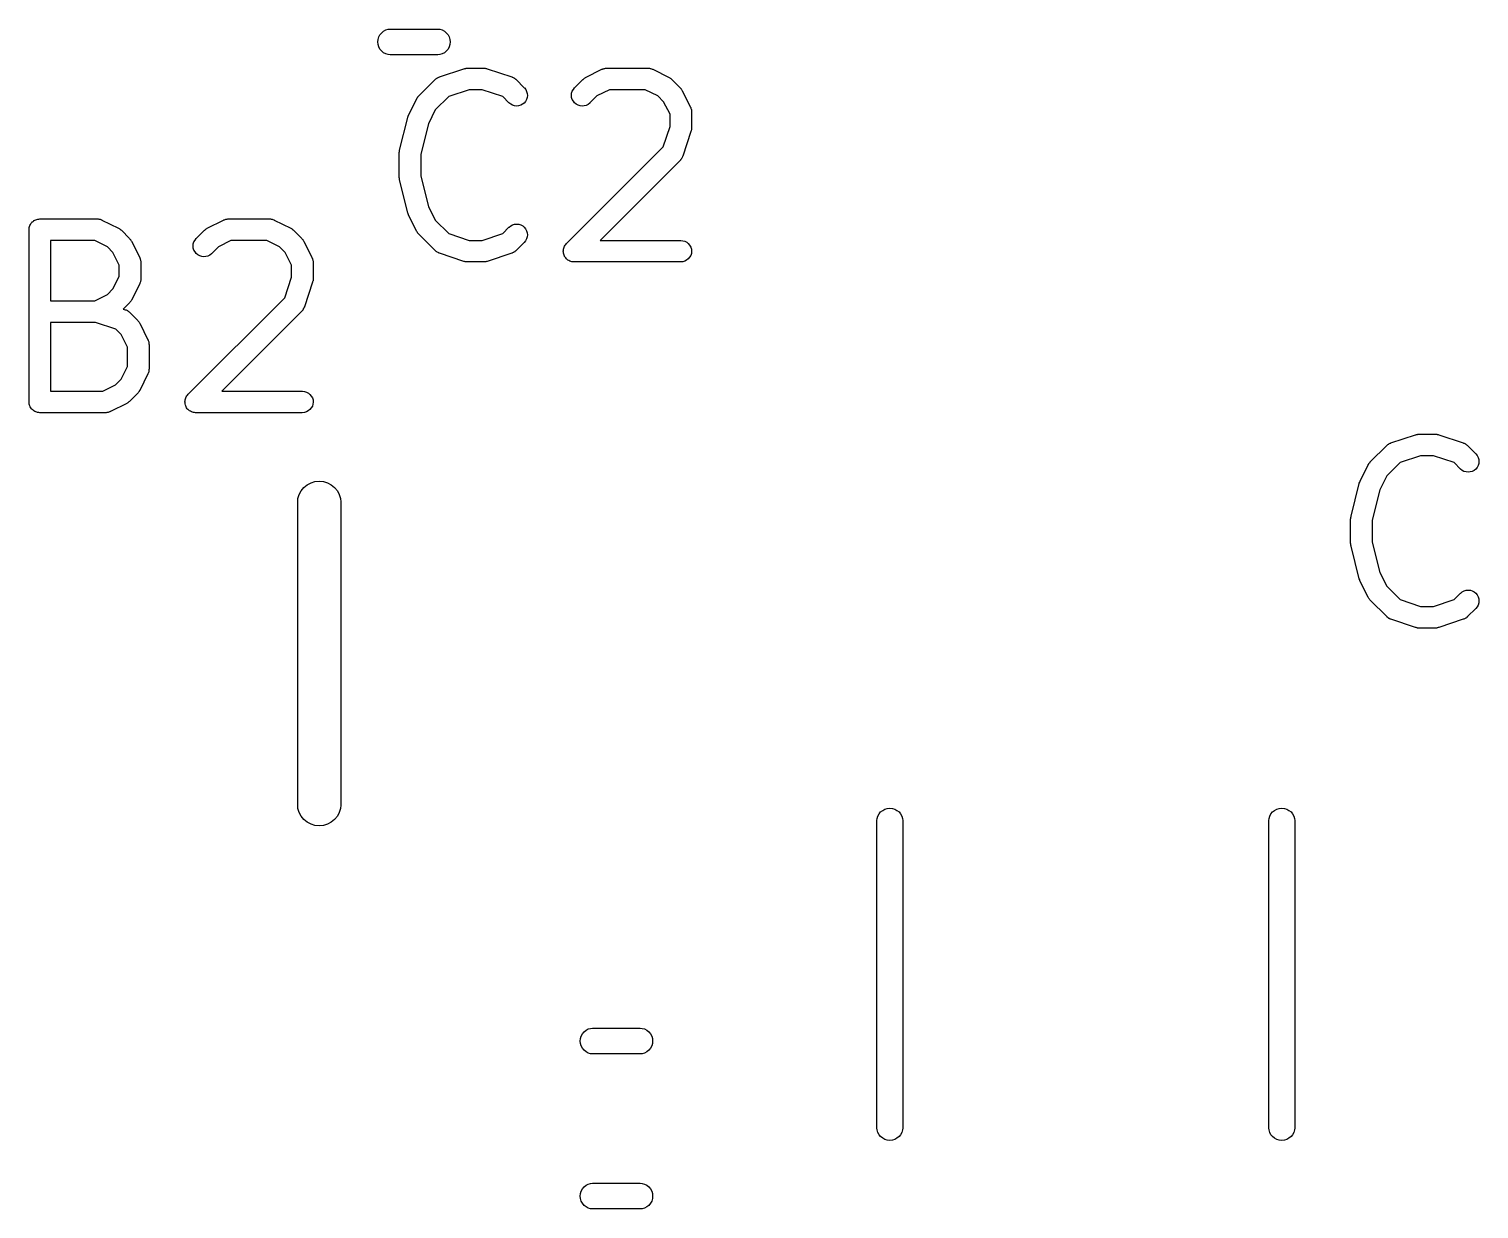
# Model space of a CAD drawing. Extents: x 160.5 to 231.1, y -123.8 to -81.5.
# Drawn here: x 204 to 210.74, y -102.81 to -97.33 of the extents above; entities that cross this region are included whole.
import ezdxf

# ---------------------------------------------------------------- set-up
doc = ezdxf.new("R2010")
doc.units = 0
doc.layers.add('BLACK', color=7, linetype='CONTINUOUS')

msp = doc.modelspace()

# ---------------------------------------------------------------- linework, layer by layer
at = {"layer": 'BLACK', "linetype": 'CONTINUOUS'}
for p, q in [((205.623, -97.3782), (205.626, -97.3669)), ((205.626, -97.3669), (205.632, -97.3565)), ((205.632, -97.3565), (205.64, -97.3474)), ((205.64, -97.3474), (205.649, -97.3399)), ((205.649, -97.3399), (205.659, -97.3343)), ((205.659, -97.3343), (205.67, -97.3309)), ((205.67, -97.3309), (205.679, -97.33)), ((205.679, -97.33), (205.901, -97.33)), ((205.901, -97.33), (205.91, -97.3309)), ((205.91, -97.3309), (205.921, -97.3343)), ((205.921, -97.3343), (205.931, -97.3399)), ((205.931, -97.3399), (205.94, -97.3474)), ((205.94, -97.3474), (205.948, -97.3565)), ((205.948, -97.3565), (205.954, -97.3669)), ((205.954, -97.3669), (205.957, -97.3782)), ((205.622, -97.39), (205.623, -97.3782)), ((205.623, -97.4018), (205.622, -97.39)), ((205.626, -97.4131), (205.623, -97.4018)), ((205.632, -97.4235), (205.626, -97.4131)), ((205.64, -97.4326), (205.632, -97.4235)), ((205.649, -97.4401), (205.64, -97.4326)), ((205.659, -97.4457), (205.649, -97.4401)), ((205.931, -97.4401), (205.921, -97.4457)), ((205.94, -97.4326), (205.931, -97.4401)), ((205.948, -97.4235), (205.94, -97.4326)), ((205.954, -97.4131), (205.948, -97.4235)), ((205.957, -97.4018), (205.954, -97.4131)), ((205.957, -97.3782), (205.958, -97.39)), ((205.958, -97.39), (205.957, -97.4018)), ((205.67, -97.4491), (205.659, -97.4457)), ((205.679, -97.45), (205.67, -97.4491)), ((205.901, -97.45), (205.679, -97.45)), ((205.91, -97.4491), (205.901, -97.45)), ((205.921, -97.4457), (205.91, -97.4491)), ((205.812, -97.6408), (205.888, -97.5646)), ((205.888, -97.5646), (205.889, -97.5642)), ((205.889, -97.5642), (205.89, -97.5632)), ((205.89, -97.5632), (205.891, -97.5622)), ((205.891, -97.5622), (205.894, -97.5602)), ((205.894, -97.5602), (205.897, -97.5581)), ((205.897, -97.5581), (205.898, -97.5574)), ((205.898, -97.5574), (205.899, -97.5565)), ((205.899, -97.5565), (205.902, -97.5551)), ((205.902, -97.5551), (205.905, -97.5536)), ((205.905, -97.5536), (205.907, -97.5532)), ((205.907, -97.5532), (205.908, -97.5526)), ((205.908, -97.5526), (206.022, -97.5145)), ((206.022, -97.5145), (206.023, -97.5143)), ((206.023, -97.5143), (206.026, -97.5137)), ((206.026, -97.5137), (206.028, -97.5129)), ((206.028, -97.5129), (206.03, -97.5127)), ((206.03, -97.5127), (206.032, -97.5122)), ((206.032, -97.5122), (206.035, -97.5122)), ((206.035, -97.5122), (206.038, -97.5119)), ((206.038, -97.5119), (206.114, -97.5119)), ((206.114, -97.5119), (206.115, -97.5119)), ((206.115, -97.5119), (206.118, -97.5122)), ((206.118, -97.5122), (206.121, -97.5123)), ((206.121, -97.5123), (206.123, -97.5128)), ((206.123, -97.5128), (206.125, -97.513)), ((206.125, -97.513), (206.127, -97.5138)), ((206.127, -97.5138), (206.13, -97.5145)), ((206.13, -97.5145), (206.244, -97.5526)), ((206.244, -97.5526), (206.245, -97.5528)), ((206.245, -97.5528), (206.246, -97.5534)), ((206.246, -97.5534), (206.248, -97.5538)), ((206.248, -97.5538), (206.251, -97.5555)), ((206.251, -97.5555), (206.254, -97.5569)), ((206.254, -97.5569), (206.255, -97.5578)), ((206.255, -97.5578), (206.256, -97.5584)), ((206.256, -97.5584), (206.259, -97.5606)), ((206.259, -97.5606), (206.262, -97.5626)), ((206.262, -97.5626), (206.263, -97.5637)), ((206.263, -97.5637), (206.264, -97.5646)), ((206.264, -97.5646), (206.302, -97.6027)), ((206.536, -97.6027), (206.574, -97.5646)), ((206.574, -97.5646), (206.575, -97.5642)), ((206.575, -97.5642), (206.577, -97.5624)), ((206.577, -97.5624), (206.579, -97.5605)), ((206.579, -97.5605), (206.581, -97.5594)), ((206.581, -97.5594), (206.582, -97.5581)), ((206.582, -97.5581), (206.585, -97.5568)), ((206.585, -97.5568), (206.587, -97.5553)), ((206.587, -97.5553), (206.663, -97.5172)), ((206.663, -97.5172), (206.664, -97.5169)), ((206.664, -97.5169), (206.665, -97.5164)), ((206.665, -97.5164), (206.667, -97.5157)), ((206.667, -97.5157), (206.67, -97.5147)), ((206.67, -97.5147), (206.673, -97.5135)), ((206.673, -97.5135), (206.675, -97.5133)), ((206.675, -97.5133), (206.676, -97.5129)), ((206.676, -97.5129), (206.679, -97.5125)), ((206.679, -97.5125), (206.683, -97.512)), ((206.683, -97.512), (206.684, -97.512)), ((206.684, -97.512), (206.686, -97.5119)), ((206.686, -97.5119), (206.876, -97.5119)), ((206.876, -97.5119), (206.877, -97.5119)), ((206.877, -97.5119), (206.878, -97.5121)), ((206.878, -97.5121), (206.88, -97.512)), ((206.88, -97.512), (206.883, -97.5126)), ((206.883, -97.5126), (206.887, -97.513)), ((206.887, -97.513), (206.888, -97.5134)), ((206.888, -97.5134), (206.889, -97.5137)), ((206.889, -97.5137), (206.893, -97.5149)), ((206.893, -97.5149), (206.896, -97.5159)), ((206.896, -97.5159), (206.897, -97.5167)), ((206.897, -97.5167), (206.899, -97.5172)), ((206.899, -97.5172), (206.975, -97.5553)), ((206.975, -97.5553), (206.975, -97.5556)), ((206.975, -97.5556), (206.978, -97.5571)), ((206.978, -97.5571), (206.98, -97.5584)), ((206.98, -97.5584), (206.982, -97.5598)), ((206.982, -97.5598), (206.984, -97.5609)), ((206.984, -97.5609), (206.986, -97.5629)), ((206.986, -97.5629), (206.988, -97.5646)), ((206.988, -97.5646), (207.026, -97.6027)), ((205.81, -97.643), (205.812, -97.6408)), ((206.046, -97.6119), (205.951, -97.6437)), ((206.106, -97.6119), (206.046, -97.6119)), ((206.202, -97.6437), (206.106, -97.6119)), ((206.302, -97.6027), (206.303, -97.6032)), ((206.303, -97.6032), (206.309, -97.6109)), ((206.309, -97.6109), (206.313, -97.6195)), ((206.313, -97.6195), (206.316, -97.6289)), ((206.316, -97.6289), (206.317, -97.6386)), ((206.317, -97.6386), (206.316, -97.6483)), ((206.521, -97.6379), (206.522, -97.6282)), ((206.522, -97.6476), (206.521, -97.6379)), ((206.522, -97.6282), (206.525, -97.6189)), ((206.525, -97.6189), (206.53, -97.6103)), ((206.53, -97.6103), (206.536, -97.6027)), ((206.639, -97.6411), (206.607, -97.6735)), ((206.698, -97.6119), (206.639, -97.6411)), ((206.864, -97.6119), (206.698, -97.6119)), ((206.923, -97.6411), (206.864, -97.6119)), ((206.949, -97.6677), (206.923, -97.6411)), ((207.026, -97.6027), (207.026, -97.6032)), ((207.026, -97.6032), (207.028, -97.6054)), ((207.028, -97.6054), (207.03, -97.6075)), ((207.03, -97.6075), (207.031, -97.6092)), ((207.031, -97.6092), (207.032, -97.6109)), ((207.032, -97.6109), (207.034, -97.6134)), ((207.034, -97.6134), (207.035, -97.6157)), ((207.035, -97.6157), (207.073, -97.6919)), ((205.765, -97.73), (205.803, -97.6538)), ((205.803, -97.6532), (205.805, -97.6509)), ((205.803, -97.6538), (205.803, -97.6532)), ((205.805, -97.6509), (205.806, -97.6484)), ((205.806, -97.6484), (205.807, -97.6468)), ((205.807, -97.6468), (205.809, -97.645)), ((205.809, -97.645), (205.81, -97.643)), ((205.889, -97.7058), (205.857, -97.7698)), ((205.951, -97.6437), (205.889, -97.7058)), ((206.231, -97.6735), (206.202, -97.6437)), ((206.239, -97.6796), (206.231, -97.6735)), ((206.247, -97.6843), (206.239, -97.6796)), ((206.257, -97.6871), (206.247, -97.6843)), ((206.266, -97.6881), (206.257, -97.6871)), ((206.276, -97.6872), (206.266, -97.6881)), ((206.286, -97.6844), (206.276, -97.6872)), ((206.294, -97.6798), (206.286, -97.6844)), ((206.302, -97.6737), (206.294, -97.6798)), ((206.308, -97.6662), (206.302, -97.6737)), ((206.313, -97.6576), (206.308, -97.6662)), ((206.316, -97.6483), (206.313, -97.6576)), ((206.525, -97.657), (206.522, -97.6476)), ((206.53, -97.6656), (206.525, -97.657)), ((206.536, -97.6732), (206.53, -97.6656)), ((206.543, -97.6794), (206.536, -97.6732)), ((206.552, -97.6841), (206.543, -97.6794)), ((206.561, -97.687), (206.552, -97.6841)), ((206.571, -97.6881), (206.561, -97.687)), ((206.581, -97.6872), (206.571, -97.6881)), ((206.59, -97.6845), (206.581, -97.6872)), ((206.599, -97.68), (206.59, -97.6845)), ((206.606, -97.6739), (206.599, -97.68)), ((206.607, -97.6735), (206.606, -97.6739)), ((206.979, -97.7261), (206.949, -97.6677)), ((207.073, -97.6919), (207.074, -97.6926)), ((207.074, -97.6926), (207.074, -97.6939)), ((207.074, -97.6939), (207.075, -97.6952)), ((207.075, -97.6952), (207.076, -97.6985)), ((207.076, -97.6985), (207.077, -97.7017)), ((207.077, -97.7017), (207.077, -97.7032)), ((207.077, -97.7032), (207.078, -97.7046)), ((207.078, -97.7046), (207.078, -97.708)), ((207.078, -97.708), (207.078, -97.7113)), ((205.723, -97.8926), (205.761, -97.7403)), ((205.761, -97.7391), (205.763, -97.7348)), ((205.761, -97.7394), (205.761, -97.7391)), ((205.761, -97.7396), (205.761, -97.7394)), ((205.761, -97.7403), (205.761, -97.7396)), ((205.763, -97.7348), (205.765, -97.7304)), ((205.765, -97.7302), (205.765, -97.73)), ((205.765, -97.7304), (205.765, -97.7302)), ((205.857, -97.7698), (205.821, -97.9109)), ((206.979, -97.7824), (206.979, -97.7261)), ((207.078, -97.7113), (207.078, -97.7128)), ((207.078, -97.7128), (207.079, -97.7143)), ((207.079, -97.7143), (207.079, -97.7905)), ((206.947, -97.8778), (206.979, -97.7824)), ((207.076, -97.8063), (207.038, -97.9206)), ((207.077, -97.8035), (207.076, -97.8063)), ((207.078, -97.7988), (207.077, -97.8009)), ((207.077, -97.8009), (207.077, -97.8035)), ((207.079, -97.7912), (207.078, -97.794)), ((207.078, -97.794), (207.078, -97.7968)), ((207.078, -97.7968), (207.078, -97.7988)), ((207.079, -97.7905), (207.079, -97.7912)), ((205.721, -97.9023), (205.722, -97.8983)), ((205.722, -97.9032), (205.721, -97.9023)), ((205.721, -97.9041), (205.722, -97.9032)), ((205.721, -97.9048), (205.721, -97.9041)), ((205.721, -98.019), (205.721, -97.9048)), ((205.722, -97.8983), (205.723, -97.8944)), ((205.723, -97.8935), (205.723, -97.8926)), ((205.723, -97.8944), (205.723, -97.8935)), ((205.821, -97.9109), (205.821, -98.0129)), ((206.498, -98.3264), (206.947, -97.8778)), ((207.026, -97.9401), (206.654, -98.3119)), ((207.027, -97.939), (207.026, -97.9401)), ((207.028, -97.938), (207.027, -97.939)), ((207.03, -97.9352), (207.028, -97.938)), ((207.032, -97.9326), (207.03, -97.9352)), ((207.033, -97.9313), (207.032, -97.9326)), ((207.034, -97.9301), (207.033, -97.9313)), ((207.035, -97.927), (207.034, -97.9301)), ((207.037, -97.924), (207.035, -97.927)), ((207.038, -97.9212), (207.037, -97.9226)), ((207.037, -97.9226), (207.037, -97.924)), ((207.038, -97.9206), (207.038, -97.9212)), ((205.722, -98.0199), (205.721, -98.019)), ((205.721, -98.0208), (205.722, -98.0199)), ((205.722, -98.0248), (205.721, -98.0208)), ((205.722, -98.0288), (205.722, -98.0248)), ((205.723, -98.0296), (205.722, -98.0288)), ((205.723, -98.0305), (205.723, -98.0296)), ((205.723, -98.0312), (205.723, -98.0305)), ((205.761, -98.1836), (205.723, -98.0312)), ((205.821, -98.0129), (205.857, -98.154)), ((205.857, -98.154), (205.889, -98.218)), ((204.003, -98.2515), (204.005, -98.247)), ((204.005, -98.247), (204.006, -98.2425)), ((204.006, -98.2422), (204.009, -98.2381)), ((204.006, -98.2424), (204.006, -98.2422)), ((204.006, -98.2425), (204.006, -98.2424)), ((204.009, -98.2381), (204.011, -98.2339)), ((204.011, -98.2337), (204.014, -98.2301)), ((204.011, -98.2338), (204.011, -98.2337)), ((204.011, -98.2339), (204.011, -98.2338)), ((204.014, -98.2301), (204.017, -98.2264)), ((204.017, -98.2262), (204.021, -98.2233)), ((204.017, -98.2263), (204.017, -98.2262)), ((204.017, -98.2264), (204.017, -98.2263)), ((204.021, -98.2233), (204.025, -98.2203)), ((204.025, -98.2201), (204.029, -98.2179)), ((204.025, -98.2202), (204.025, -98.2201)), ((204.025, -98.2203), (204.025, -98.2202)), ((204.029, -98.2179), (204.033, -98.2157)), ((204.033, -98.2156), (204.034, -98.2155)), ((204.033, -98.2157), (204.033, -98.2156)), ((204.034, -98.2155), (204.038, -98.2142)), ((204.038, -98.2142), (204.043, -98.2129)), ((204.043, -98.2128), (204.048, -98.2124)), ((204.043, -98.2129), (204.043, -98.2128)), ((204.043, -98.2128), (204.043, -98.2128)), ((204.048, -98.2124), (204.052, -98.2119)), ((204.052, -98.2119), (204.319, -98.2119)), ((204.319, -98.2119), (204.32, -98.2119)), ((204.32, -98.2119), (204.321, -98.2121)), ((204.321, -98.2121), (204.323, -98.212)), ((204.323, -98.212), (204.326, -98.2126)), ((204.326, -98.2126), (204.329, -98.213)), ((204.329, -98.213), (204.331, -98.2134)), ((204.331, -98.2134), (204.332, -98.2137)), ((204.332, -98.2137), (204.335, -98.2149)), ((204.335, -98.2149), (204.339, -98.2159)), ((204.339, -98.2159), (204.34, -98.2167)), ((204.34, -98.2167), (204.341, -98.2172)), ((204.341, -98.2172), (204.418, -98.2553)), ((204.83, -98.2553), (204.906, -98.2172)), ((204.906, -98.2172), (204.907, -98.2169)), ((204.907, -98.2169), (204.908, -98.2164)), ((204.908, -98.2164), (204.91, -98.2157)), ((204.91, -98.2157), (204.913, -98.2147)), ((204.913, -98.2147), (204.916, -98.2135)), ((204.916, -98.2135), (204.917, -98.2133)), ((204.917, -98.2133), (204.919, -98.2129)), ((204.919, -98.2129), (204.922, -98.2125)), ((204.922, -98.2125), (204.926, -98.212)), ((204.926, -98.212), (204.927, -98.212)), ((204.927, -98.212), (204.929, -98.2119)), ((204.929, -98.2119), (205.119, -98.2119)), ((205.119, -98.2119), (205.12, -98.2119)), ((205.12, -98.2119), (205.121, -98.2121)), ((205.121, -98.2121), (205.123, -98.212)), ((205.123, -98.212), (205.126, -98.2126)), ((205.126, -98.2126), (205.129, -98.213)), ((205.129, -98.213), (205.131, -98.2134)), ((205.131, -98.2134), (205.132, -98.2137)), ((205.132, -98.2137), (205.135, -98.2149)), ((205.135, -98.2149), (205.139, -98.2159)), ((205.139, -98.2159), (205.14, -98.2167)), ((205.14, -98.2167), (205.141, -98.2172)), ((205.141, -98.2172), (205.218, -98.2553)), ((205.761, -98.1838), (205.761, -98.1836)), ((205.761, -98.184), (205.761, -98.1838)), ((205.763, -98.1883), (205.761, -98.184)), ((205.764, -98.1927), (205.763, -98.1883)), ((205.764, -98.1929), (205.764, -98.1927)), ((205.764, -98.1932), (205.764, -98.1929)), ((205.765, -98.1938), (205.764, -98.1932)), ((205.803, -98.27), (205.765, -98.1938)), ((205.889, -98.218), (205.951, -98.2801)), ((206.232, -98.2499), (206.239, -98.2438)), ((206.239, -98.2438), (206.248, -98.2393)), ((206.248, -98.2393), (206.257, -98.2366)), ((206.257, -98.2366), (206.267, -98.2357)), ((206.267, -98.2357), (206.277, -98.2368)), ((206.277, -98.2368), (206.286, -98.2397)), ((206.286, -98.2397), (206.295, -98.2444)), ((206.295, -98.2444), (206.302, -98.2506)), ((204.002, -98.2612), (204.003, -98.2566)), ((204.002, -98.2615), (204.002, -98.2612)), ((204.002, -98.2616), (204.002, -98.2615)), ((204.002, -98.2619), (204.002, -98.2616)), ((204.002, -98.2616), (204.002, -98.2616)), ((204.002, -99.0619), (204.002, -98.2619)), ((204.003, -98.2517), (204.003, -98.2515)), ((204.003, -98.2518), (204.003, -98.2517)), ((204.003, -98.2566), (204.003, -98.2518)), ((204.102, -98.3119), (204.102, -98.5929)), ((204.307, -98.3119), (204.102, -98.3119)), ((204.366, -98.3411), (204.307, -98.3119)), ((204.418, -98.2553), (204.418, -98.2556)), ((204.418, -98.2556), (204.421, -98.2571)), ((204.421, -98.2571), (204.423, -98.2584)), ((204.423, -98.2584), (204.425, -98.2598)), ((204.425, -98.2598), (204.426, -98.2609)), ((204.426, -98.2609), (204.428, -98.2629)), ((204.428, -98.2629), (204.431, -98.2646)), ((204.431, -98.2646), (204.469, -98.3027)), ((204.469, -98.3027), (204.469, -98.3032)), ((204.469, -98.3032), (204.471, -98.3054)), ((204.471, -98.3054), (204.473, -98.3075)), ((204.473, -98.3075), (204.474, -98.3092)), ((204.474, -98.3092), (204.475, -98.3109)), ((204.475, -98.3109), (204.477, -98.3134)), ((204.477, -98.3134), (204.478, -98.3157)), ((204.478, -98.3157), (204.516, -98.3919)), ((204.768, -98.3189), (204.773, -98.3103)), ((204.773, -98.3103), (204.779, -98.3027)), ((204.779, -98.3027), (204.817, -98.2646)), ((204.817, -98.2646), (204.818, -98.2642)), ((204.818, -98.2642), (204.82, -98.2624)), ((204.82, -98.2624), (204.822, -98.2605)), ((204.822, -98.2605), (204.824, -98.2594)), ((204.824, -98.2594), (204.825, -98.2581)), ((204.825, -98.2581), (204.828, -98.2568)), ((204.828, -98.2568), (204.83, -98.2553)), ((204.94, -98.3119), (204.882, -98.3411)), ((205.107, -98.3119), (204.94, -98.3119)), ((205.166, -98.3411), (205.107, -98.3119)), ((205.218, -98.2553), (205.218, -98.2556)), ((205.218, -98.2556), (205.221, -98.2571)), ((205.221, -98.2571), (205.223, -98.2584)), ((205.223, -98.2584), (205.225, -98.2598)), ((205.225, -98.2598), (205.226, -98.2609)), ((205.226, -98.2609), (205.228, -98.2629)), ((205.228, -98.2629), (205.231, -98.2646)), ((205.231, -98.2646), (205.269, -98.3027)), ((205.269, -98.3027), (205.269, -98.3032)), ((205.269, -98.3032), (205.271, -98.3054)), ((205.271, -98.3054), (205.273, -98.3075)), ((205.273, -98.3075), (205.274, -98.3092)), ((205.274, -98.3092), (205.275, -98.3109)), ((205.275, -98.3109), (205.277, -98.3134)), ((205.277, -98.3134), (205.278, -98.3157)), ((205.278, -98.3157), (205.316, -98.3919)), ((205.804, -98.2724), (205.803, -98.27)), ((205.806, -98.2749), (205.804, -98.2724)), ((205.807, -98.2765), (205.806, -98.2749)), ((205.808, -98.2782), (205.807, -98.2765)), ((205.81, -98.2803), (205.808, -98.2782)), ((205.812, -98.2825), (205.81, -98.2803)), ((205.812, -98.283), (205.812, -98.2825)), ((205.888, -98.3592), (205.812, -98.283)), ((205.951, -98.2801), (206.046, -98.3119)), ((206.046, -98.3119), (206.106, -98.3119)), ((206.106, -98.3119), (206.202, -98.2801)), ((206.202, -98.2801), (206.231, -98.2504)), ((206.231, -98.2504), (206.232, -98.2499)), ((206.302, -98.2506), (206.308, -98.2582)), ((206.308, -98.3135), (206.302, -98.3211)), ((206.308, -98.2582), (206.313, -98.2668)), ((206.313, -98.3049), (206.308, -98.3135)), ((206.313, -98.2668), (206.316, -98.2762)), ((206.316, -98.2956), (206.313, -98.3049)), ((206.316, -98.2762), (206.317, -98.2859)), ((206.317, -98.2859), (206.316, -98.2956)), ((206.654, -98.3119), (207.029, -98.3119)), ((207.029, -98.3119), (207.029, -98.3119)), ((207.029, -98.3119), (207.039, -98.313)), ((207.039, -98.313), (207.048, -98.3159)), ((207.048, -98.3159), (207.057, -98.3206)), ((204.392, -98.3677), (204.366, -98.3411)), ((204.421, -98.4261), (204.392, -98.3677)), ((204.764, -98.3379), (204.765, -98.3282)), ((204.765, -98.3476), (204.764, -98.3379)), ((204.765, -98.3282), (204.768, -98.3189)), ((204.768, -98.357), (204.765, -98.3476)), ((204.773, -98.3656), (204.768, -98.357)), ((204.779, -98.3732), (204.773, -98.3656)), ((204.786, -98.3794), (204.779, -98.3732)), ((204.795, -98.3841), (204.786, -98.3794)), ((204.842, -98.38), (204.833, -98.3845)), ((204.849, -98.3739), (204.842, -98.38)), ((204.85, -98.3734), (204.849, -98.3739)), ((204.882, -98.3411), (204.85, -98.3734)), ((205.192, -98.3677), (205.166, -98.3411)), ((205.221, -98.4261), (205.192, -98.3677)), ((205.89, -98.3601), (205.888, -98.3592)), ((205.891, -98.3612), (205.89, -98.3601)), ((205.893, -98.3632), (205.891, -98.3612)), ((205.896, -98.3654), (205.893, -98.3632)), ((205.897, -98.3661), (205.896, -98.3654)), ((205.898, -98.3669), (205.897, -98.3661)), ((205.902, -98.3684), (205.898, -98.3669)), ((205.905, -98.37), (205.902, -98.3684)), ((205.906, -98.3704), (205.905, -98.37)), ((205.907, -98.371), (205.906, -98.3704)), ((205.908, -98.3712), (205.907, -98.371)), ((206.022, -98.4093), (205.908, -98.3712)), ((206.244, -98.3712), (206.13, -98.4093)), ((206.246, -98.3706), (206.244, -98.3712)), ((206.247, -98.3702), (206.246, -98.3706)), ((206.25, -98.3687), (206.247, -98.3702)), ((206.253, -98.3673), (206.25, -98.3687)), ((206.254, -98.3664), (206.253, -98.3673)), ((206.256, -98.3657), (206.254, -98.3664)), ((206.258, -98.3636), (206.256, -98.3657)), ((206.261, -98.3616), (206.258, -98.3636)), ((206.262, -98.3606), (206.261, -98.3616)), ((206.263, -98.3597), (206.262, -98.3606)), ((206.264, -98.3592), (206.263, -98.3597)), ((206.302, -98.3211), (206.264, -98.3592)), ((206.483, -98.3616), (206.484, -98.3568)), ((206.483, -98.3617), (206.483, -98.3616)), ((206.483, -98.3616), (206.483, -98.3616)), ((206.484, -98.3666), (206.483, -98.3617)), ((206.484, -98.3518), (206.486, -98.3473)), ((206.484, -98.3519), (206.484, -98.3518)), ((206.484, -98.352), (206.484, -98.3519)), ((206.484, -98.3568), (206.484, -98.352)), ((206.484, -98.3713), (206.484, -98.3666)), ((206.484, -98.3714), (206.484, -98.3713)), ((206.486, -98.3762), (206.484, -98.3714)), ((206.484, -98.3714), (206.484, -98.3714)), ((206.486, -98.3473), (206.487, -98.3427)), ((206.487, -98.3806), (206.486, -98.3762)), ((206.487, -98.3425), (206.489, -98.3384)), ((206.487, -98.3426), (206.487, -98.3425)), ((206.487, -98.3427), (206.487, -98.3426)), ((206.487, -98.3807), (206.487, -98.3806)), ((206.487, -98.3808), (206.487, -98.3807)), ((206.489, -98.3852), (206.487, -98.3808)), ((206.489, -98.3384), (206.492, -98.3341)), ((206.492, -98.3339), (206.495, -98.3302)), ((206.492, -98.334), (206.492, -98.3339)), ((206.492, -98.3341), (206.492, -98.334)), ((206.495, -98.3302), (206.498, -98.3265)), ((206.498, -98.3265), (206.498, -98.3264)), ((206.498, -98.3264), (206.498, -98.3264)), ((206.498, -98.3264), (206.498, -98.3264)), ((207.057, -98.3206), (207.064, -98.3269)), ((207.064, -98.3269), (207.07, -98.3345)), ((207.07, -98.3345), (207.075, -98.3432)), ((207.075, -98.3813), (207.07, -98.3899)), ((207.075, -98.3432), (207.078, -98.3525)), ((207.078, -98.372), (207.075, -98.3813)), ((207.078, -98.3525), (207.079, -98.3623)), ((207.079, -98.3623), (207.078, -98.372)), ((204.421, -98.4787), (204.421, -98.4261)), ((204.516, -98.3919), (204.516, -98.3926)), ((204.516, -98.3926), (204.517, -98.3939)), ((204.517, -98.3939), (204.518, -98.3952)), ((204.518, -98.3952), (204.519, -98.3985)), ((204.519, -98.3985), (204.52, -98.4017)), ((204.52, -98.4017), (204.52, -98.4032)), ((204.52, -98.4032), (204.52, -98.4046)), ((204.52, -98.4046), (204.521, -98.408)), ((204.521, -98.408), (204.521, -98.4113)), ((204.521, -98.4113), (204.521, -98.4128)), ((204.521, -98.4128), (204.521, -98.4143)), ((204.521, -98.4143), (204.521, -98.4905)), ((204.804, -98.387), (204.795, -98.3841)), ((204.814, -98.3881), (204.804, -98.387)), ((204.823, -98.3872), (204.814, -98.3881)), ((204.833, -98.3845), (204.823, -98.3872)), ((205.221, -98.4824), (205.221, -98.4261)), ((205.316, -98.3919), (205.316, -98.3926)), ((205.316, -98.3926), (205.317, -98.3939)), ((205.317, -98.3939), (205.318, -98.3952)), ((205.318, -98.3952), (205.319, -98.3985)), ((205.319, -98.3985), (205.32, -98.4017)), ((205.32, -98.4017), (205.32, -98.4032)), ((205.32, -98.4032), (205.32, -98.4046)), ((205.32, -98.4046), (205.321, -98.408)), ((205.321, -98.408), (205.321, -98.4113)), ((205.321, -98.4113), (205.321, -98.4128)), ((205.321, -98.4128), (205.321, -98.4143)), ((205.321, -98.4143), (205.321, -98.4905)), ((206.025, -98.41), (206.022, -98.4093)), ((206.028, -98.4108), (206.025, -98.41)), ((206.03, -98.411), (206.028, -98.4108)), ((206.032, -98.4115), (206.03, -98.411)), ((206.035, -98.4116), (206.032, -98.4115)), ((206.037, -98.4119), (206.035, -98.4116)), ((206.038, -98.4119), (206.037, -98.4119)), ((206.114, -98.4119), (206.038, -98.4119)), ((206.117, -98.4116), (206.114, -98.4119)), ((206.12, -98.4116), (206.117, -98.4116)), ((206.122, -98.4112), (206.12, -98.4116)), ((206.124, -98.411), (206.122, -98.4112)), ((206.127, -98.4101), (206.124, -98.411)), ((206.129, -98.4096), (206.127, -98.4101)), ((206.13, -98.4093), (206.129, -98.4096)), ((206.491, -98.3893), (206.489, -98.3852)), ((206.492, -98.3893), (206.491, -98.3893)), ((206.492, -98.3894), (206.492, -98.3893)), ((206.495, -98.3932), (206.492, -98.3894)), ((206.498, -98.3969), (206.495, -98.3932)), ((206.498, -98.397), (206.498, -98.3969)), ((206.498, -98.3969), (206.498, -98.3969)), ((206.501, -98.4001), (206.498, -98.397)), ((206.505, -98.4032), (206.501, -98.4001)), ((206.505, -98.4033), (206.505, -98.4032)), ((206.505, -98.4032), (206.505, -98.4032)), ((206.509, -98.4055), (206.505, -98.4033)), ((206.514, -98.4079), (206.509, -98.4055)), ((206.518, -98.4093), (206.514, -98.4079)), ((206.514, -98.4079), (206.514, -98.4079)), ((206.514, -98.4079), (206.514, -98.4079)), ((206.523, -98.4108), (206.518, -98.4093)), ((206.528, -98.4114), (206.523, -98.4108)), ((206.523, -98.4108), (206.523, -98.4108)), ((206.523, -98.4108), (206.523, -98.4108)), ((206.533, -98.4119), (206.528, -98.4114)), ((207.029, -98.4119), (206.533, -98.4119)), ((206.533, -98.4119), (206.533, -98.4119)), ((206.533, -98.4119), (206.533, -98.4119)), ((206.533, -98.4119), (206.533, -98.4119)), ((206.533, -98.4119), (206.533, -98.4119)), ((207.038, -98.411), (207.029, -98.4119)), ((207.048, -98.4081), (207.038, -98.411)), ((207.056, -98.4035), (207.048, -98.4081)), ((207.064, -98.3974), (207.056, -98.4035)), ((207.07, -98.3899), (207.064, -98.3974)), ((204.392, -98.537), (204.421, -98.4787)), ((204.516, -98.5128), (204.478, -98.589)), ((204.517, -98.5115), (204.516, -98.5128)), ((204.518, -98.5069), (204.517, -98.5102)), ((204.517, -98.5102), (204.517, -98.5115)), ((204.52, -98.5037), (204.518, -98.5069)), ((204.521, -98.4975), (204.52, -98.5009)), ((204.52, -98.5009), (204.52, -98.5023)), ((204.52, -98.5023), (204.52, -98.5037)), ((204.521, -98.4905), (204.521, -98.4912)), ((204.521, -98.4912), (204.521, -98.4926)), ((204.521, -98.4926), (204.521, -98.4941)), ((204.521, -98.4941), (204.521, -98.4975)), ((205.19, -98.5778), (205.221, -98.4824)), ((205.319, -98.5063), (205.281, -98.6206)), ((205.32, -98.5009), (205.319, -98.5035)), ((205.319, -98.5035), (205.319, -98.5063)), ((205.321, -98.4988), (205.32, -98.5009)), ((205.321, -98.4905), (205.321, -98.4912)), ((205.321, -98.4912), (205.321, -98.494)), ((205.321, -98.494), (205.321, -98.4968)), ((205.321, -98.4968), (205.321, -98.4988)), ((204.307, -98.5929), (204.366, -98.5637)), ((204.366, -98.5637), (204.392, -98.537)), ((204.741, -99.0264), (205.19, -98.5778)), ((204.102, -98.5929), (204.307, -98.5929)), ((204.469, -98.602), (204.44, -98.6305)), ((204.44, -98.6305), (204.449, -98.6335)), ((204.449, -98.6335), (204.45, -98.6337)), ((204.45, -98.6337), (204.451, -98.6344)), ((204.451, -98.6344), (204.453, -98.6348)), ((204.453, -98.6348), (204.456, -98.6364)), ((204.456, -98.6364), (204.459, -98.6378)), ((204.459, -98.6378), (204.46, -98.6387)), ((204.46, -98.6387), (204.461, -98.6394)), ((204.461, -98.6394), (204.464, -98.6416)), ((204.464, -98.6416), (204.467, -98.6436)), ((204.467, -98.6436), (204.468, -98.6447)), ((204.468, -98.6447), (204.469, -98.6456)), ((204.47, -98.5998), (204.469, -98.602)), ((204.469, -98.6456), (204.507, -98.6837)), ((204.472, -98.5978), (204.47, -98.5998)), ((204.474, -98.5961), (204.472, -98.5978)), ((204.475, -98.5945), (204.474, -98.5961)), ((204.476, -98.592), (204.475, -98.5945)), ((204.478, -98.5896), (204.476, -98.592)), ((204.478, -98.589), (204.478, -98.5896)), ((205.269, -98.6401), (204.897, -99.0119)), ((205.27, -98.639), (205.269, -98.6401)), ((205.271, -98.638), (205.27, -98.639)), ((205.273, -98.6352), (205.271, -98.638)), ((205.275, -98.6326), (205.273, -98.6352)), ((205.276, -98.6313), (205.275, -98.6326)), ((205.278, -98.627), (205.276, -98.6301)), ((205.276, -98.6301), (205.276, -98.6313)), ((205.279, -98.624), (205.278, -98.627)), ((205.28, -98.6226), (205.279, -98.624)), ((205.281, -98.6212), (205.28, -98.6226)), ((205.281, -98.6206), (205.281, -98.6212)), ((204.102, -98.6929), (204.102, -99.0119)), ((204.311, -98.6929), (204.102, -98.6929)), ((204.406, -98.7247), (204.311, -98.6929)), ((204.507, -98.6837), (204.507, -98.6842)), ((204.507, -98.6842), (204.509, -98.6864)), ((204.509, -98.6864), (204.511, -98.6884)), ((204.511, -98.6884), (204.512, -98.6902)), ((204.512, -98.6902), (204.513, -98.6918)), ((204.513, -98.6918), (204.515, -98.6943)), ((204.515, -98.6943), (204.516, -98.6967)), ((204.516, -98.6967), (204.554, -98.7729)), ((204.43, -98.7487), (204.406, -98.7247)), ((204.46, -98.807), (204.43, -98.7487)), ((204.554, -98.7729), (204.555, -98.7735)), ((204.555, -98.7735), (204.555, -98.7749)), ((204.555, -98.7749), (204.556, -98.7762)), ((204.556, -98.7762), (204.557, -98.7795)), ((204.557, -98.7795), (204.558, -98.7827)), ((204.558, -98.7827), (204.558, -98.7841)), ((204.558, -98.7841), (204.559, -98.7855)), ((204.559, -98.7855), (204.559, -98.7889)), ((204.46, -98.8977), (204.46, -98.807)), ((204.559, -98.7889), (204.559, -98.7923)), ((204.559, -98.7923), (204.559, -98.7938)), ((204.559, -98.7938), (204.56, -98.7952)), ((204.56, -98.7952), (204.56, -98.9095)), ((204.43, -98.9561), (204.46, -98.8977)), ((204.559, -98.9165), (204.558, -98.9199)), ((204.558, -98.9199), (204.558, -98.9213)), ((204.558, -98.9213), (204.558, -98.9228)), ((204.56, -98.9102), (204.559, -98.9117)), ((204.559, -98.9117), (204.559, -98.9132)), ((204.559, -98.9132), (204.559, -98.9165)), ((204.56, -98.9095), (204.56, -98.9102)), ((204.345, -99.0119), (204.404, -98.9827)), ((204.404, -98.9827), (204.43, -98.9561)), ((204.554, -98.9319), (204.516, -99.0081)), ((204.555, -98.9305), (204.554, -98.9319)), ((204.557, -98.926), (204.555, -98.9292)), ((204.555, -98.9292), (204.555, -98.9305)), ((204.558, -98.9228), (204.557, -98.926)), ((204.102, -99.0119), (204.345, -99.0119)), ((204.507, -99.0211), (204.469, -99.0592)), ((204.509, -99.0189), (204.507, -99.0211)), ((204.511, -99.0169), (204.509, -99.0189)), ((204.512, -99.0151), (204.511, -99.0169)), ((204.513, -99.0135), (204.512, -99.0151)), ((204.514, -99.0111), (204.513, -99.0135)), ((204.516, -99.0087), (204.514, -99.0111)), ((204.516, -99.0081), (204.516, -99.0087)), ((204.726, -99.0616), (204.727, -99.0568)), ((204.727, -99.0519), (204.729, -99.0473)), ((204.727, -99.052), (204.727, -99.0519)), ((204.727, -99.0519), (204.727, -99.0519)), ((204.727, -99.0568), (204.727, -99.052)), ((204.729, -99.0473), (204.73, -99.0427)), ((204.73, -99.0425), (204.732, -99.0383)), ((204.73, -99.0426), (204.73, -99.0425)), ((204.73, -99.0427), (204.73, -99.0426)), ((204.732, -99.0383), (204.735, -99.0341)), ((204.735, -99.0339), (204.738, -99.0302)), ((204.735, -99.034), (204.735, -99.0339)), ((204.735, -99.0341), (204.735, -99.034)), ((204.738, -99.0302), (204.741, -99.0265)), ((204.741, -99.0265), (204.741, -99.0264)), ((204.741, -99.0264), (204.741, -99.0264)), ((204.741, -99.0264), (204.741, -99.0264)), ((204.897, -99.0119), (205.271, -99.0119)), ((205.271, -99.0119), (205.272, -99.0119)), ((205.272, -99.0119), (205.282, -99.013)), ((205.282, -99.013), (205.291, -99.0159)), ((205.291, -99.0159), (205.3, -99.0206)), ((205.3, -99.0206), (205.307, -99.0269)), ((205.307, -99.0269), (205.313, -99.0345)), ((205.313, -99.0345), (205.318, -99.0432)), ((205.318, -99.0432), (205.321, -99.0525)), ((205.321, -99.0525), (205.321, -99.0623)), ((204.003, -99.0666), (204.002, -99.0619)), ((204.003, -99.0713), (204.003, -99.0666)), ((204.003, -99.0714), (204.003, -99.0713)), ((204.003, -99.0716), (204.003, -99.0714)), ((204.005, -99.0762), (204.003, -99.0716)), ((204.006, -99.0806), (204.005, -99.0762)), ((204.006, -99.0808), (204.006, -99.0806)), ((204.006, -99.081), (204.006, -99.0808)), ((204.008, -99.0852), (204.006, -99.081)), ((204.011, -99.0893), (204.008, -99.0852)), ((204.011, -99.0894), (204.011, -99.0893)), ((204.011, -99.0896), (204.011, -99.0894)), ((204.014, -99.0933), (204.011, -99.0896)), ((204.017, -99.0969), (204.014, -99.0933)), ((204.017, -99.097), (204.017, -99.0969)), ((204.017, -99.0971), (204.017, -99.097)), ((204.021, -99.1002), (204.017, -99.0971)), ((204.024, -99.1032), (204.021, -99.1002)), ((204.024, -99.1034), (204.024, -99.1032)), ((204.024, -99.1032), (204.024, -99.1032)), ((204.029, -99.1056), (204.024, -99.1034)), ((204.033, -99.1079), (204.029, -99.1056)), ((204.033, -99.108), (204.033, -99.1079)), ((204.033, -99.1079), (204.033, -99.1079)), ((204.038, -99.1094), (204.033, -99.108)), ((204.042, -99.1108), (204.038, -99.1094)), ((204.042, -99.1109), (204.042, -99.1108)), ((204.042, -99.1108), (204.042, -99.1108)), ((204.047, -99.1114), (204.042, -99.1109)), ((204.052, -99.1119), (204.047, -99.1114)), ((204.357, -99.1119), (204.052, -99.1119)), ((204.052, -99.1119), (204.052, -99.1119)), ((204.052, -99.1119), (204.052, -99.1119)), ((204.052, -99.1119), (204.052, -99.1119)), ((204.052, -99.1119), (204.052, -99.1119)), ((204.359, -99.1118), (204.357, -99.1119)), ((204.36, -99.1118), (204.359, -99.1118)), ((204.363, -99.1113), (204.36, -99.1118)), ((204.367, -99.111), (204.363, -99.1113)), ((204.368, -99.1105), (204.367, -99.111)), ((204.37, -99.1103), (204.368, -99.1105)), ((204.373, -99.1091), (204.37, -99.1103)), ((204.376, -99.1081), (204.373, -99.1091)), ((204.377, -99.1074), (204.376, -99.1081)), ((204.379, -99.1069), (204.377, -99.1074)), ((204.38, -99.1066), (204.379, -99.1069)), ((204.456, -99.0685), (204.38, -99.1066)), ((204.458, -99.067), (204.456, -99.0685)), ((204.461, -99.0657), (204.458, -99.067)), ((204.462, -99.0644), (204.461, -99.0657)), ((204.464, -99.0633), (204.462, -99.0644)), ((204.466, -99.0614), (204.464, -99.0633)), ((204.468, -99.0597), (204.466, -99.0614)), ((204.469, -99.0592), (204.468, -99.0597)), ((204.726, -99.0617), (204.726, -99.0616)), ((204.726, -99.0616), (204.726, -99.0616)), ((204.727, -99.0666), (204.726, -99.0617)), ((204.727, -99.0713), (204.727, -99.0666)), ((204.727, -99.0714), (204.727, -99.0713)), ((204.729, -99.0762), (204.727, -99.0714)), ((204.727, -99.0714), (204.727, -99.0714)), ((204.73, -99.0806), (204.729, -99.0762)), ((204.73, -99.0807), (204.73, -99.0806)), ((204.73, -99.0808), (204.73, -99.0807)), ((204.732, -99.0852), (204.73, -99.0808)), ((204.734, -99.0893), (204.732, -99.0852)), ((204.734, -99.0894), (204.734, -99.0893)), ((204.734, -99.0893), (204.734, -99.0893)), ((204.737, -99.0932), (204.734, -99.0894)), ((204.74, -99.0969), (204.737, -99.0932)), ((204.741, -99.0969), (204.74, -99.0969)), ((204.741, -99.097), (204.741, -99.0969)), ((204.744, -99.1001), (204.741, -99.097)), ((204.748, -99.1032), (204.744, -99.1001)), ((204.748, -99.1033), (204.748, -99.1032)), ((204.748, -99.1032), (204.748, -99.1032)), ((204.752, -99.1055), (204.748, -99.1033)), ((204.756, -99.1079), (204.752, -99.1055)), ((204.757, -99.1079), (204.756, -99.1079)), ((204.761, -99.1093), (204.757, -99.1079)), ((204.757, -99.1079), (204.757, -99.1079)), ((204.766, -99.1108), (204.761, -99.1093)), ((204.771, -99.1114), (204.766, -99.1108)), ((204.766, -99.1108), (204.766, -99.1108)), ((204.766, -99.1108), (204.766, -99.1108)), ((204.775, -99.1119), (204.771, -99.1114)), ((204.776, -99.1119), (204.775, -99.1119)), ((205.271, -99.1119), (204.776, -99.1119)), ((204.776, -99.1119), (204.776, -99.1119)), ((204.776, -99.1119), (204.776, -99.1119)), ((204.776, -99.1119), (204.776, -99.1119)), ((205.281, -99.111), (205.271, -99.1119)), ((205.29, -99.1081), (205.281, -99.111)), ((205.299, -99.1035), (205.29, -99.1081)), ((205.307, -99.0974), (205.299, -99.1035)), ((205.313, -99.0899), (205.307, -99.0974)), ((205.318, -99.0813), (205.313, -99.0899)), ((205.32, -99.072), (205.318, -99.0813)), ((205.321, -99.0623), (205.32, -99.072)), ((210.313, -99.2602), (210.316, -99.2581)), ((210.316, -99.2581), (210.317, -99.2574)), ((210.317, -99.2574), (210.318, -99.2565)), ((210.318, -99.2565), (210.321, -99.2551)), ((210.321, -99.2551), (210.324, -99.2536)), ((210.324, -99.2536), (210.326, -99.2532)), ((210.326, -99.2532), (210.327, -99.2526)), ((210.327, -99.2526), (210.441, -99.2145)), ((210.441, -99.2145), (210.442, -99.2143)), ((210.442, -99.2143), (210.445, -99.2137)), ((210.445, -99.2137), (210.447, -99.2129)), ((210.447, -99.2129), (210.45, -99.2127)), ((210.45, -99.2127), (210.452, -99.2122)), ((210.452, -99.2122), (210.454, -99.2122)), ((210.454, -99.2122), (210.457, -99.2119)), ((210.457, -99.2119), (210.533, -99.2119)), ((210.533, -99.2119), (210.534, -99.2119)), ((210.534, -99.2119), (210.537, -99.2122)), ((210.537, -99.2122), (210.54, -99.2123)), ((210.54, -99.2123), (210.542, -99.2128)), ((210.542, -99.2128), (210.544, -99.213)), ((210.544, -99.213), (210.546, -99.2138)), ((210.546, -99.2138), (210.549, -99.2145)), ((210.549, -99.2145), (210.663, -99.2526)), ((210.663, -99.2526), (210.664, -99.2528)), ((210.664, -99.2528), (210.665, -99.2534)), ((210.665, -99.2534), (210.667, -99.2538)), ((210.667, -99.2538), (210.67, -99.2555)), ((210.67, -99.2555), (210.673, -99.2569)), ((210.673, -99.2569), (210.674, -99.2578)), ((210.674, -99.2578), (210.675, -99.2584)), ((210.675, -99.2584), (210.678, -99.2606)), ((210.231, -99.3408), (210.308, -99.2646)), ((210.308, -99.2642), (210.309, -99.2632)), ((210.308, -99.2646), (210.308, -99.2642)), ((210.309, -99.2632), (210.31, -99.2622)), ((210.31, -99.2622), (210.313, -99.2602)), ((210.465, -99.3119), (210.37, -99.3437)), ((210.525, -99.3119), (210.465, -99.3119)), ((210.621, -99.3437), (210.525, -99.3119)), ((210.678, -99.2606), (210.681, -99.2626)), ((210.681, -99.2626), (210.682, -99.2637)), ((210.682, -99.2637), (210.683, -99.2646)), ((210.683, -99.2646), (210.721, -99.3027)), ((210.721, -99.3027), (210.722, -99.3032)), ((210.722, -99.3032), (210.728, -99.3109)), ((210.728, -99.3109), (210.732, -99.3195)), ((210.732, -99.3195), (210.735, -99.3289)), ((210.184, -99.43), (210.222, -99.3538)), ((210.222, -99.3532), (210.224, -99.3508)), ((210.222, -99.3538), (210.222, -99.3532)), ((210.224, -99.3508), (210.225, -99.3484)), ((210.225, -99.3484), (210.226, -99.3468)), ((210.226, -99.3468), (210.228, -99.345)), ((210.228, -99.345), (210.23, -99.343)), ((210.23, -99.343), (210.231, -99.3408)), ((210.37, -99.3437), (210.308, -99.4058)), ((210.65, -99.3734), (210.621, -99.3437)), ((210.658, -99.3796), (210.65, -99.3734)), ((210.666, -99.3843), (210.658, -99.3796)), ((210.676, -99.3871), (210.666, -99.3843)), ((210.686, -99.3881), (210.676, -99.3871)), ((210.695, -99.3872), (210.686, -99.3881)), ((210.705, -99.3844), (210.695, -99.3872)), ((210.713, -99.3798), (210.705, -99.3844)), ((210.721, -99.3737), (210.713, -99.3798)), ((210.727, -99.3662), (210.721, -99.3737)), ((210.732, -99.3576), (210.727, -99.3662)), ((210.735, -99.3483), (210.732, -99.3576)), ((210.735, -99.3289), (210.736, -99.3386)), ((210.736, -99.3386), (210.735, -99.3483)), ((205.266, -99.4742), (205.279, -99.4589)), ((205.279, -99.4589), (205.294, -99.4465)), ((205.294, -99.4465), (205.312, -99.4372)), ((205.312, -99.4372), (205.33, -99.4314)), ((205.33, -99.4314), (205.35, -99.4295)), ((205.35, -99.4295), (205.37, -99.4314)), ((205.37, -99.4314), (205.388, -99.4372)), ((205.388, -99.4372), (205.406, -99.4465)), ((205.406, -99.4465), (205.421, -99.4589)), ((205.421, -99.4589), (205.434, -99.4742)), ((210.142, -99.5926), (210.18, -99.4403)), ((210.18, -99.4391), (210.182, -99.4348)), ((210.18, -99.4394), (210.18, -99.4391)), ((210.18, -99.4396), (210.18, -99.4394)), ((210.18, -99.4403), (210.18, -99.4396)), ((210.182, -99.4348), (210.184, -99.4304)), ((210.184, -99.4302), (210.184, -99.43)), ((210.184, -99.4304), (210.184, -99.4302)), ((210.308, -99.4058), (210.276, -99.4698)), ((205.25, -99.5251), (205.251, -99.5104)), ((205.25, -100.935), (205.25, -99.5251)), ((205.251, -99.5104), (205.257, -99.4915)), ((205.257, -99.4915), (205.266, -99.4742)), ((205.434, -99.4742), (205.443, -99.4915)), ((205.443, -99.4915), (205.449, -99.5104)), ((205.449, -99.5104), (205.45, -99.5251)), ((205.45, -99.5251), (205.45, -100.935)), ((210.276, -99.4698), (210.24, -99.6109)), ((210.141, -99.5983), (210.142, -99.5944)), ((210.142, -99.5935), (210.142, -99.5926)), ((210.142, -99.5944), (210.142, -99.5935)), ((210.14, -99.6041), (210.141, -99.6032)), ((210.14, -99.6048), (210.14, -99.6041)), ((210.14, -99.719), (210.14, -99.6048)), ((210.141, -99.6023), (210.141, -99.5983)), ((210.141, -99.6032), (210.141, -99.6023)), ((210.24, -99.6109), (210.24, -99.7129)), ((210.141, -99.7199), (210.14, -99.719)), ((210.141, -99.7208), (210.141, -99.7199)), ((210.141, -99.7248), (210.141, -99.7208)), ((210.141, -99.7288), (210.141, -99.7248)), ((210.142, -99.7296), (210.141, -99.7288)), ((210.142, -99.7305), (210.142, -99.7296)), ((210.142, -99.7312), (210.142, -99.7305)), ((210.24, -99.7129), (210.276, -99.854)), ((210.18, -99.8836), (210.142, -99.7312)), ((210.276, -99.854), (210.308, -99.918)), ((210.18, -99.8838), (210.18, -99.8836)), ((210.18, -99.884), (210.18, -99.8838)), ((210.182, -99.8883), (210.18, -99.884)), ((210.183, -99.8927), (210.182, -99.8883)), ((210.183, -99.8929), (210.183, -99.8927)), ((210.184, -99.8932), (210.183, -99.8929)), ((210.184, -99.8938), (210.184, -99.8932)), ((210.222, -99.97), (210.184, -99.8938)), ((210.308, -99.918), (210.37, -99.9801)), ((210.223, -99.9724), (210.222, -99.97)), ((210.225, -99.9749), (210.223, -99.9724)), ((210.226, -99.9765), (210.225, -99.9749)), ((210.227, -99.9782), (210.226, -99.9765)), ((210.229, -99.9803), (210.227, -99.9782)), ((210.231, -99.9825), (210.229, -99.9803)), ((210.231, -99.983), (210.231, -99.9825)), ((210.308, -100.059), (210.231, -99.983)), ((210.37, -99.9801), (210.465, -100.012)), ((210.525, -100.012), (210.621, -99.9801)), ((210.621, -99.9801), (210.65, -99.9504)), ((210.65, -99.9504), (210.651, -99.9499)), ((210.651, -99.9499), (210.658, -99.9438)), ((210.658, -99.9438), (210.667, -99.9393)), ((210.667, -99.9393), (210.677, -99.9366)), ((210.677, -99.9366), (210.686, -99.9357)), ((210.686, -99.9357), (210.696, -99.9368)), ((210.696, -99.9368), (210.705, -99.9397)), ((210.705, -99.9397), (210.714, -99.9444)), ((210.714, -99.9444), (210.721, -99.9506)), ((210.721, -99.9506), (210.727, -99.9582)), ((210.727, -99.9582), (210.732, -99.9668)), ((210.732, -99.9668), (210.735, -99.9762)), ((210.735, -99.9956), (210.732, -100.005)), ((210.735, -99.9762), (210.736, -99.9859)), ((210.736, -99.9859), (210.735, -99.9956)), ((210.309, -100.06), (210.308, -100.059)), ((210.31, -100.061), (210.309, -100.06)), ((210.312, -100.063), (210.31, -100.061)), ((210.315, -100.065), (210.312, -100.063)), ((210.316, -100.066), (210.315, -100.065)), ((210.318, -100.067), (210.316, -100.066)), ((210.321, -100.068), (210.318, -100.067)), ((210.465, -100.012), (210.525, -100.012)), ((210.672, -100.067), (210.669, -100.069)), ((210.674, -100.066), (210.672, -100.067)), ((210.675, -100.066), (210.674, -100.066)), ((210.678, -100.064), (210.675, -100.066)), ((210.68, -100.062), (210.678, -100.064)), ((210.681, -100.061), (210.68, -100.062)), ((210.682, -100.06), (210.681, -100.061)), ((210.683, -100.059), (210.682, -100.06)), ((210.721, -100.021), (210.683, -100.059)), ((210.727, -100.014), (210.721, -100.021)), ((210.732, -100.005), (210.727, -100.014)), ((210.324, -100.07), (210.321, -100.068)), ((210.325, -100.07), (210.324, -100.07)), ((210.326, -100.071), (210.325, -100.07)), ((210.327, -100.071), (210.326, -100.071)), ((210.441, -100.109), (210.327, -100.071)), ((210.444, -100.11), (210.441, -100.109)), ((210.447, -100.111), (210.444, -100.11)), ((210.449, -100.111), (210.447, -100.111)), ((210.451, -100.112), (210.449, -100.111)), ((210.454, -100.112), (210.451, -100.112)), ((210.456, -100.112), (210.454, -100.112)), ((210.457, -100.112), (210.456, -100.112)), ((210.533, -100.112), (210.457, -100.112)), ((210.536, -100.112), (210.533, -100.112)), ((210.539, -100.112), (210.536, -100.112)), ((210.541, -100.111), (210.539, -100.112)), ((210.543, -100.111), (210.541, -100.111)), ((210.546, -100.11), (210.543, -100.111)), ((210.548, -100.11), (210.546, -100.11)), ((210.549, -100.109), (210.548, -100.11)), ((210.663, -100.071), (210.549, -100.109)), ((210.665, -100.071), (210.663, -100.071)), ((210.666, -100.07), (210.665, -100.071)), ((210.669, -100.069), (210.666, -100.07)), ((205.251, -100.95), (205.25, -100.935)), ((205.45, -100.935), (205.449, -100.95)), ((205.257, -100.968), (205.251, -100.95)), ((205.266, -100.986), (205.257, -100.968)), ((205.279, -101.001), (205.266, -100.986)), ((205.294, -101.014), (205.279, -101.001)), ((205.421, -101.001), (205.406, -101.014)), ((205.434, -100.986), (205.421, -101.001)), ((205.443, -100.968), (205.434, -100.986)), ((205.449, -100.95), (205.443, -100.968)), ((207.94, -101.006), (207.941, -100.997)), ((207.94, -102.434), (207.94, -101.006)), ((207.941, -100.997), (207.944, -100.986)), ((207.944, -100.986), (207.95, -100.975)), ((207.95, -100.975), (207.957, -100.966)), ((207.957, -100.966), (207.967, -100.959)), ((207.967, -100.959), (207.977, -100.953)), ((207.977, -100.953), (207.988, -100.95)), ((207.988, -100.95), (208, -100.948)), ((208, -100.948), (208.012, -100.95)), ((208.012, -100.95), (208.023, -100.953)), ((208.023, -100.953), (208.033, -100.959)), ((208.033, -100.959), (208.043, -100.966)), ((208.043, -100.966), (208.05, -100.975)), ((208.05, -100.975), (208.056, -100.986)), ((208.056, -100.986), (208.059, -100.997)), ((208.059, -100.997), (208.06, -101.006)), ((208.06, -101.006), (208.06, -102.434)), ((209.76, -101.006), (209.761, -100.997)), ((209.76, -102.434), (209.76, -101.006)), ((209.761, -100.997), (209.764, -100.986)), ((209.764, -100.986), (209.77, -100.975)), ((209.77, -100.975), (209.777, -100.966)), ((209.777, -100.966), (209.787, -100.959)), ((209.787, -100.959), (209.797, -100.953)), ((209.797, -100.953), (209.808, -100.95)), ((209.808, -100.95), (209.82, -100.948)), ((209.82, -100.948), (209.832, -100.95)), ((209.832, -100.95), (209.843, -100.953)), ((209.843, -100.953), (209.853, -100.959)), ((209.853, -100.959), (209.863, -100.966)), ((209.863, -100.966), (209.87, -100.975)), ((209.87, -100.975), (209.876, -100.986)), ((209.876, -100.986), (209.879, -100.997)), ((209.879, -100.997), (209.88, -101.006)), ((209.88, -101.006), (209.88, -102.434)), ((205.312, -101.023), (205.294, -101.014)), ((205.33, -101.029), (205.312, -101.023)), ((205.35, -101.03), (205.33, -101.029)), ((205.37, -101.029), (205.35, -101.03)), ((205.388, -101.023), (205.37, -101.029)), ((205.406, -101.014), (205.388, -101.023)), ((206.562, -102.03), (206.563, -102.018)), ((206.563, -102.018), (206.566, -102.007)), ((206.566, -102.007), (206.572, -101.997)), ((206.572, -101.997), (206.58, -101.987)), ((206.58, -101.987), (206.589, -101.98)), ((206.589, -101.98), (206.599, -101.974)), ((206.599, -101.974), (206.61, -101.971)), ((206.61, -101.971), (206.619, -101.97)), ((206.619, -101.97), (206.841, -101.97)), ((206.841, -101.97), (206.85, -101.971)), ((206.85, -101.971), (206.861, -101.974)), ((206.861, -101.974), (206.871, -101.98)), ((206.871, -101.98), (206.88, -101.987)), ((206.88, -101.987), (206.888, -101.997)), ((206.888, -101.997), (206.894, -102.007)), ((206.894, -102.007), (206.897, -102.018)), ((206.897, -102.018), (206.898, -102.03)), ((206.563, -102.042), (206.562, -102.03)), ((206.566, -102.053), (206.563, -102.042)), ((206.572, -102.063), (206.566, -102.053)), ((206.58, -102.073), (206.572, -102.063)), ((206.589, -102.08), (206.58, -102.073)), ((206.599, -102.086), (206.589, -102.08)), ((206.61, -102.089), (206.599, -102.086)), ((206.861, -102.086), (206.85, -102.089)), ((206.871, -102.08), (206.861, -102.086)), ((206.88, -102.073), (206.871, -102.08)), ((206.888, -102.063), (206.88, -102.073)), ((206.894, -102.053), (206.888, -102.063)), ((206.897, -102.042), (206.894, -102.053)), ((206.898, -102.03), (206.897, -102.042)), ((206.619, -102.09), (206.61, -102.089)), ((206.841, -102.09), (206.619, -102.09)), ((206.85, -102.089), (206.841, -102.09)), ((207.941, -102.443), (207.94, -102.434)), ((207.944, -102.454), (207.941, -102.443)), ((207.95, -102.465), (207.944, -102.454)), ((207.957, -102.474), (207.95, -102.465)), ((207.967, -102.481), (207.957, -102.474)), ((207.977, -102.487), (207.967, -102.481)), ((207.988, -102.49), (207.977, -102.487)), ((208, -102.492), (207.988, -102.49)), ((208.012, -102.49), (208, -102.492)), ((208.023, -102.487), (208.012, -102.49)), ((208.033, -102.481), (208.023, -102.487)), ((208.043, -102.474), (208.033, -102.481)), ((208.05, -102.465), (208.043, -102.474)), ((208.056, -102.454), (208.05, -102.465)), ((208.059, -102.443), (208.056, -102.454)), ((208.06, -102.434), (208.059, -102.443)), ((209.761, -102.443), (209.76, -102.434)), ((209.764, -102.454), (209.761, -102.443)), ((209.77, -102.465), (209.764, -102.454)), ((209.777, -102.474), (209.77, -102.465)), ((209.787, -102.481), (209.777, -102.474)), ((209.797, -102.487), (209.787, -102.481)), ((209.808, -102.49), (209.797, -102.487)), ((209.82, -102.492), (209.808, -102.49)), ((209.832, -102.49), (209.82, -102.492)), ((209.843, -102.487), (209.832, -102.49)), ((209.853, -102.481), (209.843, -102.487)), ((209.863, -102.474), (209.853, -102.481)), ((209.87, -102.465), (209.863, -102.474)), ((209.876, -102.454), (209.87, -102.465)), ((209.879, -102.443), (209.876, -102.454)), ((209.88, -102.434), (209.879, -102.443)), ((206.599, -102.694), (206.61, -102.691)), ((206.61, -102.691), (206.619, -102.69)), ((206.619, -102.69), (206.841, -102.69)), ((206.841, -102.69), (206.85, -102.691)), ((206.85, -102.691), (206.861, -102.694)), ((206.562, -102.75), (206.563, -102.738)), ((206.563, -102.762), (206.562, -102.75)), ((206.563, -102.738), (206.566, -102.727)), ((206.566, -102.727), (206.572, -102.717)), ((206.572, -102.717), (206.58, -102.707)), ((206.58, -102.707), (206.589, -102.7)), ((206.589, -102.7), (206.599, -102.694)), ((206.861, -102.694), (206.871, -102.7)), ((206.871, -102.7), (206.88, -102.707)), ((206.88, -102.707), (206.888, -102.717)), ((206.888, -102.717), (206.894, -102.727)), ((206.894, -102.727), (206.897, -102.738)), ((206.897, -102.738), (206.898, -102.75)), ((206.898, -102.75), (206.897, -102.762)), ((206.566, -102.773), (206.563, -102.762)), ((206.572, -102.783), (206.566, -102.773)), ((206.58, -102.793), (206.572, -102.783)), ((206.589, -102.8), (206.58, -102.793)), ((206.599, -102.806), (206.589, -102.8)), ((206.61, -102.809), (206.599, -102.806)), ((206.619, -102.81), (206.61, -102.809)), ((206.841, -102.81), (206.619, -102.81)), ((206.85, -102.809), (206.841, -102.81)), ((206.861, -102.806), (206.85, -102.809)), ((206.871, -102.8), (206.861, -102.806)), ((206.88, -102.793), (206.871, -102.8)), ((206.888, -102.783), (206.88, -102.793)), ((206.894, -102.773), (206.888, -102.783)), ((206.897, -102.762), (206.894, -102.773))]:
    msp.add_line(p, q, dxfattribs=at)

doc.saveas('drawing.dxf')
